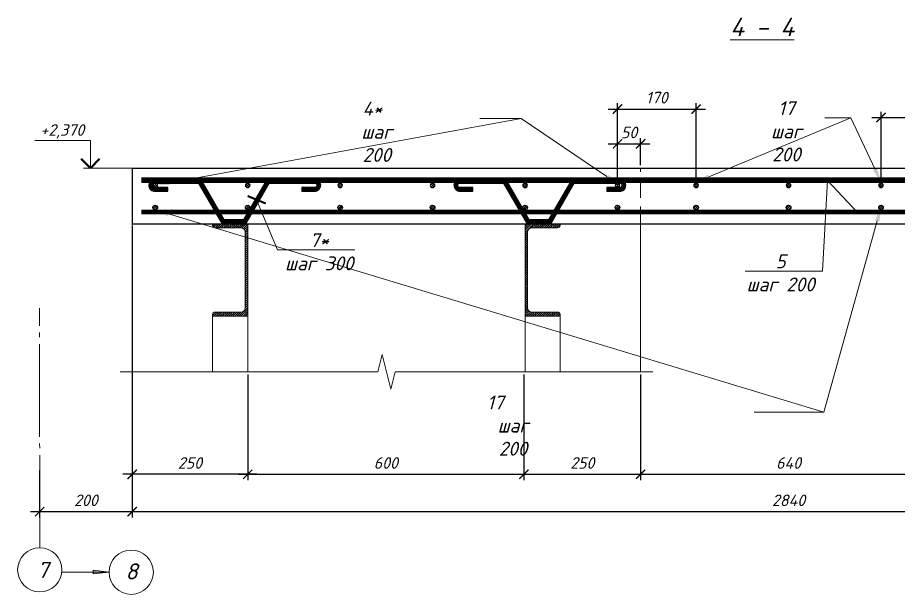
# Model space of a CAD drawing. Header units: millimetres. Extents: x -79646 to 95064, y -231229 to -58107.
# Drawn here: x 23794 to 25699, y -205441 to -204194 of the extents above; entities that cross this region are included whole.
import ezdxf
from ezdxf import colors
from ezdxf.entities.mleader import LeaderData, LeaderLine
from ezdxf.enums import TextEntityAlignment as Align
from ezdxf.math import Vec2, Vec3

# ---------------------------------------------------------------- set-up
doc = ezdxf.new("R2010")
doc.units = ezdxf.units.MM
doc.header["$PDMODE"] = 3
doc.linetypes.add('DASHED2', pattern=[0.375, 0.25, -0.125])
doc.linetypes.add('GOST2.303 5', pattern=[24, 20, -1.5, 1, -1.5])
doc.layers.get('0').update_dxf_attribs({"lineweight": 5})
doc.layers.get('Defpoints').update_dxf_attribs({"lineweight": 0})
for name, color, linetype, lineweight in [('!!!Металл', 7, 'Continuous', 15), ('#Dimensions', 7, 'Continuous', 9), ('#Арматура', 152, 'Continuous', 30), ('#Бетон вид', 22, 'Continuous', 18), ('#Бетон разрез', 22, 'Continuous', 30), ('#Выноски', 7, 'Continuous', 15), ('#Оси', 7, 'Continuous', 9), ('#разм', 7, 'Continuous', 9), ('A-okno', 7, 'Continuous', 0), ('k_ Выноски', 40, 'Continuous', 13)]:
    doc.layers.add(name, color=color, linetype=linetype, lineweight=lineweight)
doc.layers.add('#Hatch', color=252, linetype='Continuous', lineweight=5, true_color=0x696969)
doc.layers.add('#Арматура вид_2', color=7, linetype='Continuous', lineweight=35, true_color=0x616161)
doc.styles.add('ESKDW', font='eskdw.shx', dxfattribs={"oblique": 15})
doc.styles.add('STEP PR', font='isocpeui.ttf')
doc.dimstyles.new('SPDS', dxfattribs={"dimscale": 50, "dimtxt": 2.5, "dimasz": 2, "dimexe": 1.25, "dimexo": 0.625, "dimtad": 1, "dimdec": 0, "dimrnd": 0.001, "dimtxsty": 'ESKDW', "dimblk": 'ARCHTICK', "dimcen": 2.5, "dimdle": 2, "dimclrd": 256, "dimclre": 256, "dimclrt": 7, "dimadec": 0, "dimazin": 2, "dimtfac": 0.75, "dimtdec": 0, "dimtmove": 1, "dimatfit": 3, "dimfxl": 1, "dimtolj": 1, "dimarcsym": 1})
pattern_1 = [(45, (200, 0), (-2.2451, 2.2451), [])]
pattern_2 = [(45, (400, 0), (-2.2451, 2.2451), [])]

# ---------------------------------------------------------------- blocks, each defined once
blk = doc.blocks.new('*U104')
at = {"color": 0, "linetype": 'ByBlock', "lineweight": -2}
for p, q in [((0, 200), (0, 0)), ((0, 200), (76, 200)), ((14.7, 191), (70.5, 191)), ((76, 200), (76, 196.5)), ((5.2, 181.5), (5.2, 18.5)), ((0, 0), (76, 0)), ((14.7, 9), (70.5, 9)), ((76, 0), (76, 3.5))]:
    blk.add_line(p, q, dxfattribs=at)
for centre, radius, start, end in [((14.7, 181.5), 9.5, 90, 180), ((70.5, 196.5), 5.5, 270, 0), ((14.7, 18.5), 9.5, 180, 270), ((70.5, 3.5), 5.5, 0, 90)]:
    blk.add_arc(centre, radius, start, end, dxfattribs=at)
blk = doc.blocks.new('*U896')
at = {"color": 0, "linetype": 'ByBlock', "lineweight": -2}
for p, q in [((18.581, 0), (18.894, 1.25)), ((18.894, 1.25), (19.519, -1.25)), ((18.581, 0), (0, 0)), ((19.519, -1.25), (19.831, 0)), ((38.413, 0), (19.831, 0))]:
    blk.add_line(p, q, dxfattribs=at)
blk = doc.blocks.new('*U897')
at = {"layer": '#Арматура', "lineweight": 0}
h = blk.add_hatch(dxfattribs=at)
h.set_pattern_fill('ANSI31')
edge = h.paths.add_edge_path()
edge.add_arc((0, 5), 5, 0, 360)
h = blk.add_hatch(dxfattribs=at)
h.set_pattern_fill('ANSI31')
h.set_pattern_definition(pattern_1)
edge = h.paths.add_edge_path()
edge.add_arc((200, 5), 5, 0, 360)
h = blk.add_hatch(dxfattribs=at)
h.set_pattern_fill('ANSI31')
h.set_pattern_definition(pattern_2)
edge = h.paths.add_edge_path()
edge.add_arc((400, 5), 5, 0, 360)
h = blk.add_hatch(dxfattribs=at)
h.set_pattern_fill('ANSI31')
h.set_pattern_definition([(45, (600, 0), (-2.2451, 2.2451), [])])
edge = h.paths.add_edge_path()
edge.add_arc((600, 5), 5, 0, 360)
h = blk.add_hatch(dxfattribs=at)
h.set_pattern_fill('ANSI31')
h.set_pattern_definition([(45, (800, 0), (-2.2451, 2.2451), [])])
edge = h.paths.add_edge_path()
edge.add_arc((800, 5), 5, 0, 360)
h = blk.add_hatch(dxfattribs=at)
h.set_pattern_fill('ANSI31')
h.set_pattern_definition([(45, (1000, 0), (-2.2451, 2.2451), [])])
edge = h.paths.add_edge_path()
edge.add_arc((1000, 5), 5, 0, 360)
for centre in [(0, 5), (200, 5), (400, 5), (600, 5), (800, 5), (1000, 5)]:
    blk.add_circle(centre, 5)
blk = doc.blocks.new('*U898')
at = {"layer": '#Арматура', "lineweight": 0}
h = blk.add_hatch(dxfattribs=at)
h.set_pattern_fill('ANSI31')
edge = h.paths.add_edge_path()
edge.add_arc((0, 5), 5, 0, 360)
h = blk.add_hatch(dxfattribs=at)
h.set_pattern_fill('ANSI31')
h.set_pattern_definition(pattern_1)
edge = h.paths.add_edge_path()
edge.add_arc((200, 5), 5, 0, 360)
h = blk.add_hatch(dxfattribs=at)
h.set_pattern_fill('ANSI31')
h.set_pattern_definition(pattern_2)
edge = h.paths.add_edge_path()
edge.add_arc((400, 5), 5, 0, 360)
for centre in [(0, 5), (200, 5), (400, 5)]:
    blk.add_circle(centre, 5)
blk = doc.blocks.new('_ArchTick')
at = {"color": 0, "linetype": 'ByBlock', "const_width": 0.15}
blk.add_lwpolyline([(-0.5, -0.5), (0.5, 0.5)], dxfattribs=at)
blk = doc.blocks.new('*D1042')
at = {"layer": '#Dimensions', "lineweight": -2, "transparency": 16777216}
for p, q in [((24291.9, -204966), (24291.9, -205194)), ((24889.4, -204966), (24889.4, -205194)), ((24271.9, -205181.5), (24909.4, -205181.5))]:
    blk.add_line(p, q, dxfattribs=at)
at = {"layer": 'Defpoints', "color": 0, "lineweight": 0, "transparency": 16777216}
for p in [(24291.9, -204959.7), (24889.4, -204959.7), (24889.4, -205181.5)]:
    blk.add_point(p, dxfattribs=at)
at = {"layer": '#Dimensions', "lineweight": -2, "transparency": 16777216, "xscale": 20, "yscale": 20, "zscale": 20, "rotation": 180}
blk.add_blockref('_ArchTick', (24291.9, -205181.5), dxfattribs=at)
at = {"layer": '#Dimensions', "lineweight": -2, "transparency": 16777216, "xscale": 20, "yscale": 20, "zscale": 20}
blk.add_blockref('_ArchTick', (24889.4, -205181.5), dxfattribs=at)
at = {"layer": '#Dimensions', "transparency": 16777216, "insert": (24590.7, -205157), "char_height": 25, "attachment_point": 5, "style": 'STEP PR'}
blk.add_mtext('\\A1;600', dxfattribs=at)
blk = doc.blocks.new('*D1043')
at = {"layer": '#Dimensions', "lineweight": -2, "transparency": 16777216}
for p, q in [((24889.4, -204966), (24889.4, -205194)), ((25141.9, -204966), (25141.9, -205194)), ((24869.4, -205181.5), (25161.9, -205181.5))]:
    blk.add_line(p, q, dxfattribs=at)
at = {"layer": 'Defpoints', "color": 0, "lineweight": 0, "transparency": 16777216}
for p in [(24889.4, -204959.7), (25141.9, -204959.7), (25141.9, -205181.5)]:
    blk.add_point(p, dxfattribs=at)
at = {"layer": '#Dimensions', "lineweight": -2, "transparency": 16777216, "xscale": 20, "yscale": 20, "zscale": 20, "rotation": 180}
blk.add_blockref('_ArchTick', (24889.4, -205181.5), dxfattribs=at)
at = {"layer": '#Dimensions', "lineweight": -2, "transparency": 16777216, "xscale": 20, "yscale": 20, "zscale": 20}
blk.add_blockref('_ArchTick', (25141.9, -205181.5), dxfattribs=at)
at = {"layer": '#Dimensions', "transparency": 16777216, "insert": (25015.7, -205157), "char_height": 25, "attachment_point": 5, "style": 'STEP PR'}
blk.add_mtext('\\A1;250', dxfattribs=at)
blk = doc.blocks.new('*D1044')
at = {"layer": '#Dimensions', "lineweight": -2, "transparency": 16777216}
for p, q in [((25781.8, -204645.9), (25781.8, -205194)), ((25141.9, -204966), (25141.9, -205194)), ((25121.9, -205181.5), (25801.8, -205181.5))]:
    blk.add_line(p, q, dxfattribs=at)
at = {"layer": 'Defpoints', "color": 0, "lineweight": 0, "transparency": 16777216}
for p in [(25781.8, -204639.6), (25141.9, -204959.7), (25781.8, -205181.5)]:
    blk.add_point(p, dxfattribs=at)
at = {"layer": '#Dimensions', "lineweight": -2, "transparency": 16777216, "xscale": 20, "yscale": 20, "zscale": 20, "rotation": 180}
blk.add_blockref('_ArchTick', (25141.9, -205181.5), dxfattribs=at)
at = {"layer": '#Dimensions', "lineweight": -2, "transparency": 16777216, "xscale": 20, "yscale": 20, "zscale": 20}
blk.add_blockref('_ArchTick', (25781.8, -205181.5), dxfattribs=at)
at = {"layer": '#Dimensions', "transparency": 16777216, "insert": (25461.9, -205157), "char_height": 25, "attachment_point": 5, "style": 'STEP PR'}
blk.add_mtext('\\A1;640', dxfattribs=at)
blk = doc.blocks.new('*D1047')
at = {"layer": '#Dimensions', "lineweight": -2, "transparency": 16777216}
for p, q in [((24041.9, -204966), (24041.9, -205194)), ((24291.9, -204966), (24291.9, -205194)), ((24311.9, -205181.5), (24021.9, -205181.5))]:
    blk.add_line(p, q, dxfattribs=at)
at = {"layer": 'Defpoints', "color": 0, "lineweight": 0, "transparency": 16777216}
for p in [(24041.9, -204959.7), (24291.9, -204959.7), (24041.9, -205181.5)]:
    blk.add_point(p, dxfattribs=at)
at = {"layer": '#Dimensions', "lineweight": -2, "transparency": 16777216, "xscale": 20, "yscale": 20, "zscale": 20, "rotation": 180}
blk.add_blockref('_ArchTick', (24041.9, -205181.5), dxfattribs=at)
at = {"layer": '#Dimensions', "lineweight": -2, "transparency": 16777216, "xscale": 20, "yscale": 20, "zscale": 20}
blk.add_blockref('_ArchTick', (24291.9, -205181.5), dxfattribs=at)
at = {"layer": '#Dimensions', "transparency": 16777216, "insert": (24166.9, -205157), "char_height": 25, "attachment_point": 5, "style": 'STEP PR'}
blk.add_mtext('\\A1;250', dxfattribs=at)
blk = doc.blocks.new('*D1048')
at = {"layer": '#Dimensions', "lineweight": -2, "transparency": 16777216}
for p, q in [((24041.9, -204645.9), (24041.9, -205274.8)), ((26881.9, -204645.9), (26881.9, -205274.8)), ((24021.9, -205262.3), (26901.9, -205262.3))]:
    blk.add_line(p, q, dxfattribs=at)
at = {"layer": 'Defpoints', "color": 0, "lineweight": 0, "transparency": 16777216}
for p in [(24041.9, -204639.6), (26881.9, -204639.6), (26881.9, -205262.3)]:
    blk.add_point(p, dxfattribs=at)
at = {"layer": '#Dimensions', "lineweight": -2, "transparency": 16777216, "xscale": 20, "yscale": 20, "zscale": 20, "rotation": 180}
blk.add_blockref('_ArchTick', (24041.9, -205262.3), dxfattribs=at)
at = {"layer": '#Dimensions', "lineweight": -2, "transparency": 16777216, "xscale": 20, "yscale": 20, "zscale": 20}
blk.add_blockref('_ArchTick', (26881.9, -205262.3), dxfattribs=at)
at = {"layer": '#Dimensions', "transparency": 16777216, "insert": (25461.9, -205237.8), "char_height": 25, "attachment_point": 5, "style": 'STEP PR'}
blk.add_mtext('\\A1;2840', dxfattribs=at)
blk = doc.blocks.new('*U974')
at = {"layer": '#разм', "ltscale": 100, "elevation": 0}
for points in [[(4577173, -920400), (4575971, -920400)], [(4577173, -921000), (4577173, -920400)], [(4578076, -921000), (4577023, -921000)]]:
    blk.add_lwpolyline(points, dxfattribs=at)
at = {"layer": 'A-okno', "color": 0, "lineweight": 50, "ltscale": 100, "elevation": 0}
for points in [[(4577173, -921000), (4576973, -920800)], [(4577173, -921000), (4577373, -920800)]]:
    blk.add_lwpolyline(points, dxfattribs=at)
at = {"layer": '#разм', "style": 'STEP PR'}
for tag, p in [('ОТМЕТКА', (4576248, -920299)), ('ПРИМЕЧАНИЕ', (4577032, -920711))]:
    blk.add_attdef(tag, p, '', height=250, dxfattribs=at)
blk = doc.blocks.new('*D990')
at = {"layer": '#Dimensions', "lineweight": -2, "transparency": 16777216}
for p, q in [((24041.9, -205086.2), (24041.9, -205274.8)), ((23841.9, -205172.9), (23841.9, -205274.8)), ((23821.9, -205262.3), (24061.9, -205262.3))]:
    blk.add_line(p, q, dxfattribs=at)
at = {"layer": 'Defpoints', "color": 0, "lineweight": 0, "transparency": 16777216}
for p in [(24041.9, -205080), (23841.9, -205166.7), (24041.9, -205262.3)]:
    blk.add_point(p, dxfattribs=at)
at = {"layer": '#Dimensions', "lineweight": -2, "transparency": 16777216, "xscale": 20, "yscale": 20, "zscale": 20, "rotation": 180}
blk.add_blockref('_ArchTick', (23841.9, -205262.3), dxfattribs=at)
at = {"layer": '#Dimensions', "lineweight": -2, "transparency": 16777216, "xscale": 20, "yscale": 20, "zscale": 20}
blk.add_blockref('_ArchTick', (24041.9, -205262.3), dxfattribs=at)
at = {"layer": '#Dimensions', "transparency": 16777216, "insert": (23941.9, -205237.8), "char_height": 25, "attachment_point": 5, "style": 'STEP PR'}
blk.add_mtext('\\A1;200', dxfattribs=at)
blk = doc.blocks.new('*D1107')
at = {"layer": '#Dimensions', "lineweight": -2, "transparency": 16777216}
for p, q in [((25071.9, -204391.7), (25281.9, -204391.7)), ((25091.9, -204548.4), (25091.9, -204379.2)), ((25261.9, -204550.4), (25261.9, -204379.2))]:
    blk.add_line(p, q, dxfattribs=at)
at = {"layer": 'Defpoints', "color": 0, "lineweight": 0, "transparency": 16777216}
for p in [(25261.9, -204391.7), (25091.9, -204554.6), (25261.9, -204556.6)]:
    blk.add_point(p, dxfattribs=at)
at = {"layer": '#Dimensions', "lineweight": -2, "transparency": 16777216, "xscale": 20, "yscale": 20, "zscale": 20, "rotation": 180}
blk.add_blockref('_ArchTick', (25091.9, -204391.7), dxfattribs=at)
at = {"layer": '#Dimensions', "lineweight": -2, "transparency": 16777216, "xscale": 20, "yscale": 20, "zscale": 20}
blk.add_blockref('_ArchTick', (25261.9, -204391.7), dxfattribs=at)
at = {"layer": '#Dimensions', "transparency": 16777216, "insert": (25176.9, -204367), "char_height": 25, "attachment_point": 5, "style": 'STEP PR'}
blk.add_mtext('\\A1;170', dxfattribs=at)
blk = doc.blocks.new('*D1108')
at = {"layer": '#Dimensions', "lineweight": -2, "transparency": 16777216}
for p, q in [((25641.9, -204410.2), (25850.7, -204410.2)), ((25661.9, -204548.4), (25661.9, -204397.7)), ((25830.7, -204548.4), (25830.7, -204397.7))]:
    blk.add_line(p, q, dxfattribs=at)
at = {"layer": 'Defpoints', "color": 0, "lineweight": 0, "transparency": 16777216}
for p in [(25830.7, -204410.2), (25661.9, -204554.6), (25830.7, -204554.6)]:
    blk.add_point(p, dxfattribs=at)
at = {"layer": '#Dimensions', "lineweight": -2, "transparency": 16777216, "xscale": 20, "yscale": 20, "zscale": 20, "rotation": 180}
blk.add_blockref('_ArchTick', (25661.9, -204410.2), dxfattribs=at)
at = {"layer": '#Dimensions', "lineweight": -2, "transparency": 16777216, "xscale": 20, "yscale": 20, "zscale": 20}
blk.add_blockref('_ArchTick', (25830.7, -204410.2), dxfattribs=at)
at = {"layer": '#Dimensions', "transparency": 16777216, "insert": (25746.3, -204385.5), "char_height": 25, "attachment_point": 5, "style": 'STEP PR'}
blk.add_mtext('\\A1;170', dxfattribs=at)
blk = doc.blocks.new('*D1111')
at = {"layer": '#Dimensions', "lineweight": -2, "transparency": 16777216}
for p, q in [((25071.9, -204466.9), (25161.9, -204466.9)), ((25091.9, -204513.4), (25091.9, -204454.4)), ((25141.9, -204513.4), (25141.9, -204454.4))]:
    blk.add_line(p, q, dxfattribs=at)
at = {"layer": 'Defpoints', "color": 0, "lineweight": 0, "transparency": 16777216}
for p in [(25141.9, -204466.9), (25091.9, -204519.6), (25141.9, -204519.6)]:
    blk.add_point(p, dxfattribs=at)
at = {"layer": '#Dimensions', "lineweight": -2, "transparency": 16777216, "xscale": 20, "yscale": 20, "zscale": 20, "rotation": 180}
blk.add_blockref('_ArchTick', (25091.9, -204466.9), dxfattribs=at)
at = {"layer": '#Dimensions', "lineweight": -2, "transparency": 16777216, "xscale": 20, "yscale": 20, "zscale": 20}
blk.add_blockref('_ArchTick', (25141.9, -204466.9), dxfattribs=at)
at = {"layer": '#Dimensions', "transparency": 16777216, "insert": (25116.9, -204442.4), "char_height": 25, "attachment_point": 5, "style": 'STEP PR'}
blk.add_mtext('\\A1;50', dxfattribs=at)

msp = doc.modelspace()

# ---------------------------------------------------------------- hatches: boundary and pattern name
at = {"layer": '#Hatch'}
h = msp.add_hatch(dxfattribs=at)
h.set_pattern_fill('ANSI31', color=256, style=0)
h.set_pattern_definition([(45, (-28704.8808, -6217.4953), (-2.24506403, 2.24506403), [])])
h.paths.add_polyline_path([(24291.89477, -204639.64392), (24215.89477, -204639.64392), (24215.89477, -204643.14392, 0.4142135624), (24221.39477, -204648.64392), (24277.19477, -204648.64392, -0.4142135624), (24286.69477, -204658.14392), (24286.69477, -204821.14392, -0.4142135624), (24277.19477, -204830.64392), (24221.39477, -204830.64392, 0.4142135624), (24215.89477, -204836.14392), (24215.89477, -204839.64392), (24291.89477, -204839.64392)])
h = msp.add_hatch(dxfattribs=at)
h.set_pattern_fill('ANSI31', color=256, style=0)
h.set_pattern_definition([(45, (-28684.6845, -6217.4953), (-2.24506403, 2.24506403), [])])
h.paths.add_polyline_path([(24891.89477, -204639.64392), (24967.89477, -204639.64392), (24967.89477, -204643.14392, -0.4142135624), (24962.39477, -204648.64392), (24906.59477, -204648.64392, 0.4142135624), (24897.09477, -204658.14392), (24897.09477, -204821.14392, 0.4142135624), (24906.59477, -204830.64392), (24962.39477, -204830.64392, -0.4142135624), (24967.89477, -204836.14392), (24967.89477, -204839.64392), (24891.89477, -204839.64392)])
at = {"layer": 'k_ Выноски', "lineweight": 0, "ltscale": 10}
h = msp.add_hatch(color=7, dxfattribs=at)
h.dxf.hatch_style = 1
h.paths.add_polyline_path([(23957.1563, -205389.15609), (23992.07367, -205393.4043), (23957.1563, -205393.39053)])
h.paths.add_polyline_path([(23957.1563, -205393.39053), (23992.07367, -205393.4043), (23957.1563, -205397.03355)])

# ---------------------------------------------------------------- linework, layer by layer
at = {"layer": '!!!Металл'}
for points in [[(24215.89477, -204839.64392), (24215.89477, -204959.70794)], [(24291.89477, -204839.64392), (24291.89477, -204959.70794)], [(24891.89477, -204839.64392), (24891.89477, -204959.70794)], [(24967.89477, -204839.64392), (24967.89477, -204959.70794)]]:
    msp.add_lwpolyline(points, dxfattribs=at)
at = {"layer": '#Арматура'}
for points, const_width in [([(26861.89477, -204545.64392), (24061.89477, -204545.64392)], 12), ([(26861.89477, -204614.64392), (24061.89477, -204614.64392)], 10)]:
    msp.add_lwpolyline(points, dxfattribs=dict(at, const_width=const_width))
for points in [[(24119.26176, -204561.64392), (24089.83319, -204561.64392, -0.7142857143), (24089.83319, -204551.64392), (24185.63024, -204551.64392), (24236.43706, -204639.64392), (24262.01441, -204639.64392), (24287.59176, -204639.64392), (24338.39859, -204551.64392), (24438.19563, -204551.64392, -0.7142857143), (24438.19563, -204561.64392), (24408.76706, -204561.64392), (24408.76706, -204569.64392), (24439.22182, -204569.64392, 0.8111722407), (24439.22182, -204543.64392), (24333.77978, -204543.64392), (24282.97296, -204631.64392), (24262.01441, -204631.64392), (24241.05587, -204631.64392), (24190.24904, -204543.64392), (24088.807, -204543.64392, 0.8111722407), (24088.807, -204569.64392), (24119.26176, -204569.64392)], [(24779.16739, -204561.64392), (24749.73881, -204561.64392, -0.7142857143), (24749.73881, -204551.64392), (24845.53586, -204551.64392), (24896.34268, -204639.64392), (24921.92004, -204639.64392), (24947.49739, -204639.64392), (24998.30421, -204551.64392), (25098.10126, -204551.64392, -0.7142857143), (25098.10126, -204561.64392), (25068.67268, -204561.64392), (25068.67268, -204569.64392), (25099.12745, -204569.64392, 0.8111722407), (25099.12745, -204543.64392), (24993.68541, -204543.64392), (24942.87858, -204631.64392), (24921.92004, -204631.64392), (24900.96149, -204631.64392), (24850.15466, -204543.64392), (24748.71262, -204543.64392, 0.8111722407), (24748.71262, -204569.64392), (24779.16739, -204569.64392)]]:
    msp.add_lwpolyline(points, format="xyb", close=True, dxfattribs=at)
at = {"layer": '#Арматура вид_2'}
for points in [[(24408.76706, -204565.64392, 8, 8, 0), (24438.76706, -204565.64392, 8, 8, 0.7777777778), (24438.76706, -204547.64392, 8, 8, 0), (24336.08919, -204547.64392, 8, 8, 0), (24285.28236, -204635.64392, 8, 8, 0), (24262.01441, -204635.64392, 8, 8, 0), (24238.74646, -204635.64392, 8, 8, 0), (24187.93964, -204547.64392, 8, 8, 0), (24089.26176, -204547.64392, 8, 8, 0.7777777778), (24089.26176, -204565.64392, 8, 8, 0), (24119.26176, -204565.64392, 0, 0, 0)], [(25068.67268, -204565.64392, 8, 8, 0), (25098.67268, -204565.64392, 8, 8, 0.7777777778), (25098.67268, -204547.64392, 8, 8, 0), (24995.99481, -204547.64392, 8, 8, 0), (24945.18798, -204635.64392, 8, 8, 0), (24921.92004, -204635.64392, 8, 8, 0), (24898.65209, -204635.64392, 8, 8, 0), (24847.84526, -204547.64392, 8, 8, 0), (24749.16739, -204547.64392, 8, 8, 0.7777777778), (24749.16739, -204565.64392, 8, 8, 0), (24779.16739, -204565.64392, 0, 0, 0)]]:
    msp.add_lwpolyline(points, format="xyseb", dxfattribs=at)
at = {"layer": '#Бетон вид', "linetype": 'DASHED2', "ltscale": 150}
msp.add_lwpolyline([(25141.89473, -204639.64392), (25141.89473, -204519.64392)], dxfattribs=at)
at = {"layer": '#Бетон вид'}
for points in [[(24041.89477, -204639.64392), (24041.89477, -204959.70794)], [(25141.89473, -204639.64392), (25141.89473, -204959.70794)]]:
    msp.add_lwpolyline(points, dxfattribs=at)
at = {"layer": '#Бетон разрез'}
for points in [[(24041.89477, -204519.64392), (26881.89477, -204519.64392)], [(24041.89477, -204519.64392), (24041.89477, -204639.64392)], [(24041.89477, -204639.64392), (26881.89477, -204639.64392)]]:
    msp.add_lwpolyline(points, dxfattribs=at)
at = {"layer": '#Оси', "linetype": 'GOST2.303 5', "ltscale": 10}
msp.add_lwpolyline([(23841.94742, -205340.23253), (23841.84212, -204822.31991)], dxfattribs=at)
at = {"layer": 'k_ Выноски', "color": 7, "lineweight": 0, "ltscale": 200}
msp.add_lwpolyline([(23889.53465, -205393.32319), (23992.22699, -205393.37679), (23957.30962, -205389.12858), (23957.30962, -205393.36302), (23957.30962, -205397.00604), (23992.22699, -205393.37679)], dxfattribs=at)
at = {"layer": 'k_ Выноски', "color": 7, "lineweight": 0, "ltscale": 10}
for centre in [(23842.01439, -205388.04498), (24040.03948, -205393.34612)]:
    msp.add_circle(centre, 47.8125, dxfattribs=at)

# ---------------------------------------------------------------- block references
at = {"layer": '!!!Металл', "xscale": -1}
msp.add_blockref('*U104', (24291.89477, -204839.64392), dxfattribs=at)
at = {"layer": '!!!Металл'}
msp.add_blockref('*U104', (24891.89477, -204839.64392), dxfattribs=at)
at = {"layer": '#Dimensions'}
ref = msp.add_blockref('*U974', (-433765.68003, -112419.63081, 0), dxfattribs=dict(at, xscale=0.1, yscale=0.1, zscale=0.1))
ref.add_attrib('ОТМЕТКА', '+2,370', (23843.52585, -204449.55359, 0), dxfattribs={"layer": '#разм', "height": 25, "style": 'STEP PR'})
at = {"layer": '#Арматура', "xscale": -1, "rotation": 180}
for name, p in [('*U897', (24091.89477, -204551.64392)), ('*U898', (25261.86841, -204551.64392))]:
    msp.add_blockref(name, p, dxfattribs=at)
at = {"layer": '#Арматура'}
for name, p in [('*U897', (24091.89477, -204609.64392)), ('*U898', (25261.86841, -204609.64392))]:
    msp.add_blockref(name, p, dxfattribs=at)
at = {"xscale": -30, "yscale": -30, "zscale": -30, "rotation": 180}
msp.add_blockref('*U896', (24015.76831, -204959.70794), dxfattribs=at)

# ---------------------------------------------------------------- texts
at = {"layer": '#Dimensions', "style": 'STEP PR'}
msp.add_text('%%U4 - 4', height=40, dxfattribs=at).set_placement((25404.72146, -204234.18036), align=Align.CENTER)
at = {"layer": 'k_ Выноски', "color": 7, "lineweight": 0, "ltscale": 10, "char_height": 35, "width": 64.2235524, "style": 'STEP PR'}
for s, insert, attachment_point in [('7', (23861.1521, -205370.89302), 3), ('8', (24027.57058, -205373.96496), 1)]:
    msp.add_mtext(s, dxfattribs=dict(at, insert=insert, attachment_point=attachment_point))

# ---------------------------------------------------------------- dimensions: what is measured, and where the dimension line sits
at = {"layer": '#Dimensions'}
for base, p1, p2, picture, middle in [((25261.86841, -204391.68867), (25091.92657, -204554.64392), (25261.86841, -204556.64392), '*D1107', (25176.89749, -204367.02769)), ((25830.65924, -204410.19112), (25661.86841, -204554.64392), (25830.65924, -204554.64392), '*D1108', (25746.26382, -204385.53013)), ((26881.89477, -205262.32782), (24041.89477, -204639.64392), (26881.89477, -204639.64392), '*D1048', (25461.89477, -205237.82782)), ((25781.84208, -205181.53362), (25141.89473, -204959.70794), (25781.84208, -204639.64392), '*D1044', (25461.86841, -205157.03362)), ((24041.89477, -205181.53362), (24291.89477, -204959.70794), (24041.89477, -204959.70794), '*D1047', (24166.89477, -205157.03362)), ((24889.42562, -205181.53362), (24291.89477, -204959.70794), (24889.42562, -204959.70794), '*D1042', (24590.6602, -205157.03362)), ((25141.89473, -205181.53362), (24889.42562, -204959.70794), (25141.89473, -204959.70794), '*D1043', (25015.66018, -205157.03362))]:
    dim = msp.add_linear_dim(base=base, p1=p1, p2=p2, dimstyle='SPDS', override={"dimscale": 10, "dimgap": 1.2, "dimrnd": 5, "dimtxsty": 'STEP PR', "dimblk1": 'ArchTick', "dimblk2": 'ArchTick', "dimsah": 1, "dimclrt": 256}, dxfattribs=at)
    dim.commit()
    dim.dimension.update_dxf_attribs({"geometry": picture, "text_midpoint": middle})
dim = msp.add_linear_dim(base=(25141.89473, -204466.87123), p1=(25091.92657, -204519.64392), p2=(25141.89473, -204519.64392), dimstyle='SPDS', override={"dimscale": 10, "dimgap": 1.2, "dimrnd": 5, "dimtxsty": 'STEP PR', "dimblk1": 'ArchTick', "dimblk2": 'ArchTick', "dimsah": 1, "dimclrt": 256}, dxfattribs=at)
dim.commit()
dim.dimension.update_dxf_attribs({"geometry": '*D1111', "text_midpoint": (25116.91065, -204466.87123), "dimtype": 160})
dim = msp.add_linear_dim(base=(24041.89477, -205262.32782), p1=(23841.89477, -205166.68134), p2=(24041.89477, -205079.99578), angle=180, dimstyle='SPDS', override={"dimscale": 10, "dimgap": 1.2, "dimrnd": 5, "dimtxsty": 'STEP PR', "dimblk1": 'ArchTick', "dimblk2": 'ArchTick', "dimsah": 1, "dimclrt": 256}, dxfattribs=at)
dim.commit()
dim.dimension.update_dxf_attribs({"geometry": '*D990', "text_midpoint": (23941.89477, -205237.82782)})

# ---------------------------------------------------------------- leaders
at = {"layer": '#Выноски'}
ml = msp.add_multileader_mtext('Standard', dxfattribs=at)
ml.set_content('\\A1;                   4*^I^I\\P      шаг 200                ', color=256, style='STEP PR')
ml.set_leader_properties(color=256, linetype='ByLayer', lineweight=-1)
ml.build(insert=Vec2(0, 0))
ml.multileader.update_dxf_attribs({"text_left_attachment_type": 6, "text_right_attachment_type": 6, "dogleg_length": 0, "arrow_head_size": 30, "scale": 0.1})
ctx = ml.context
ctx.base_point, ctx.scale, ctx.char_height, ctx.arrow_head_size, ctx.landing_gap_size, ctx.plane_origin = Vec3(24258.71271, -204411.94471), 0.1, 30, 30, 12.5, Vec3(26660.53051, -205843.81321)
ctx.left_attachment, ctx.right_attachment, ctx.text_align_type = 6, 6, 1
notes = []
notes.append((ctx, [(1, (1, 1, 0), (24883.71271, -204411.94471), (-1, 0), 0, [(1, [(24093.04947, -204556.64392)], 0, []), (2, [(25093.94258, -204554.64392)], 0, [])])]))
ctx.mtext.insert, ctx.mtext.rotation, ctx.mtext.width, ctx.mtext.defined_height, ctx.mtext.alignment, ctx.mtext.flow_direction = Vec3(24571.21271, -204375.94471), 6.2831853072, 765.6962087, 186.89701, 2, 5
ml = msp.add_multileader_mtext('Standard', dxfattribs=at)
ml.set_content('\\A1;      17^I\\P     шаг 200                ', color=256, style='STEP PR')
ml.set_leader_properties(color=256, linetype='ByLayer', lineweight=-1)
ml.build(insert=Vec2(0, 0))
ml.multileader.update_dxf_attribs({"text_left_attachment_type": 6, "text_right_attachment_type": 6, "dogleg_length": 0, "arrow_head_size": 30, "scale": 0.1})
ctx = ml.context
ctx.base_point, ctx.scale, ctx.char_height, ctx.arrow_head_size, ctx.landing_gap_size, ctx.plane_origin = Vec3(25317.99048, -204410.93191), 0.1, 30, 30, 12.5, Vec3(27873.13888, -205822.86858)
ctx.left_attachment, ctx.right_attachment, ctx.text_align_type = 6, 6, 1
notes.append((ctx, [(1, (1, 1, 0), (25596.64957, -204410.93191), (-1, 0), 0, [(1, [(25261.91391, -204549.64413)], 0, []), (2, [(25661.86841, -204549.64392)], 0, [])])]))
ctx.mtext.insert, ctx.mtext.rotation, ctx.mtext.width, ctx.mtext.defined_height, ctx.mtext.alignment, ctx.mtext.flow_direction = Vec3(25457.32003, -204374.93191), 6.2831853072, 431.8405331, 78.17175, 2, 5
ml = msp.add_multileader_mtext('Standard', dxfattribs=at)
ml.set_content('\\A1;5 \\Pшаг 200', color=256, style='STEP PR')
ml.set_leader_properties(color=256, linetype='ByLayer', lineweight=-1)
ml.set_arrow_properties(name='ARCHTICK')
ml.build(insert=Vec2(0, 0))
ml.multileader.update_dxf_attribs({"text_left_attachment_type": 6, "text_right_attachment_type": 6, "dogleg_length": 0, "arrow_head_size": 30, "scale": 0.1})
ctx = ml.context
ctx.base_point, ctx.scale, ctx.char_height, ctx.arrow_head_size, ctx.landing_gap_size, ctx.plane_origin = Vec3(25354.31279, -204742.01703), 0.1, 30, 30, 12.5, Vec3(26141.65291, -205581.3454)
ctx.left_attachment, ctx.right_attachment, ctx.text_align_type = 6, 6, 1
notes.append((ctx, [(1, (1, 1, 0), (25535.24461, -204742.01703), (-1, 0), 0, [(0, [(25610.6538, -204614.8736), (25546.13918, -204546.12777)], 0, [])])]))
ctx.mtext.insert, ctx.mtext.rotation, ctx.mtext.alignment, ctx.mtext.flow_direction = Vec3(25444.7787, -204706.01703), 6.2831853072, 2, 5
ml = msp.add_multileader_mtext('Standard', dxfattribs=at)
ml.set_content('\\A1;7*\\Pшаг 300', color=256, style='STEP PR')
ml.set_leader_properties(color=256, linetype='ByLayer', lineweight=-1)
ml.set_arrow_properties(name='ARCHTICK')
ml.build(insert=Vec2(0, 0))
ml.multileader.update_dxf_attribs({"text_left_attachment_type": 6, "text_right_attachment_type": 6, "dogleg_length": 0, "arrow_head_size": 30, "scale": 0.1})
ctx = ml.context
ctx.base_point, ctx.scale, ctx.char_height, ctx.arrow_head_size, ctx.landing_gap_size, ctx.plane_origin = Vec3(24356.19835, -204696.38549), 0.1, 30, 30, 12.5, Vec3(25056.3953, -205395.95434)
ctx.left_attachment, ctx.right_attachment, ctx.text_align_type = 6, 6, 1
notes.append((ctx, [(0, (1, 1, 0), (24356.19835, -204696.38549), (1, 0), 0, [(1, [(24311.26312, -204587.83423)], 0, [])])]))
ctx.mtext.insert, ctx.mtext.rotation, ctx.mtext.alignment, ctx.mtext.flow_direction = Vec3(24446.66426, -204660.38549), 6.2831853072, 2, 5
ml = msp.add_multileader_mtext('Standard', dxfattribs=at)
ml.set_content('\\A1;                                       17^I^I^I^I^I\\P            шаг 200                ', color=256, style='STEP PR')
ml.set_leader_properties(color=256, linetype='ByLayer', lineweight=-1)
ml.build(insert=Vec2(0, 0))
ml.multileader.update_dxf_attribs({"text_left_attachment_type": 6, "text_right_attachment_type": 6, "dogleg_length": 0, "arrow_head_size": 30, "scale": 0.1})
ctx = ml.context
ctx.base_point, ctx.scale, ctx.char_height, ctx.arrow_head_size, ctx.landing_gap_size, ctx.plane_origin = Vec3(24193.42088, -205047.15341), 0.1, 30, 30, 12.5, Vec3(26697.993, -206452.8582)
ctx.left_attachment, ctx.right_attachment, ctx.text_align_type = 6, 6, 1
notes.append((ctx, [(1, (1, 1, 0), (25538.42088, -205047.15341), (-1, 0), 0, [(1, [(24091.89477, -204609.64392)], 0, []), (2, [(25661.86841, -204604.64392)], 0, [])])]))
ctx.mtext.insert, ctx.mtext.rotation, ctx.mtext.width, ctx.mtext.defined_height, ctx.mtext.alignment, ctx.mtext.flow_direction = Vec3(24865.92088, -205011.15341), 6.2831853072, 1373.5408984, 78.17175, 2, 5
for ctx, leaders in notes:
    for number, flags, end, landing, length, lines in leaders:
        leader = LeaderData()
        leader.index, (leader.has_last_leader_line, leader.has_dogleg_vector, leader.attachment_direction) = number, flags
        leader.last_leader_point, leader.dogleg_vector, leader.dogleg_length = Vec3(end), Vec3(landing), length
        for number, points, colour, breaks in lines:
            line = LeaderLine()
            line.index, line.vertices, line.color, line.breaks = number, Vec3.list(points), colors.encode_raw_color(colour), breaks
            leader.lines.append(line)
        ctx.leaders.append(leader)

doc.saveas('drawing.dxf')
